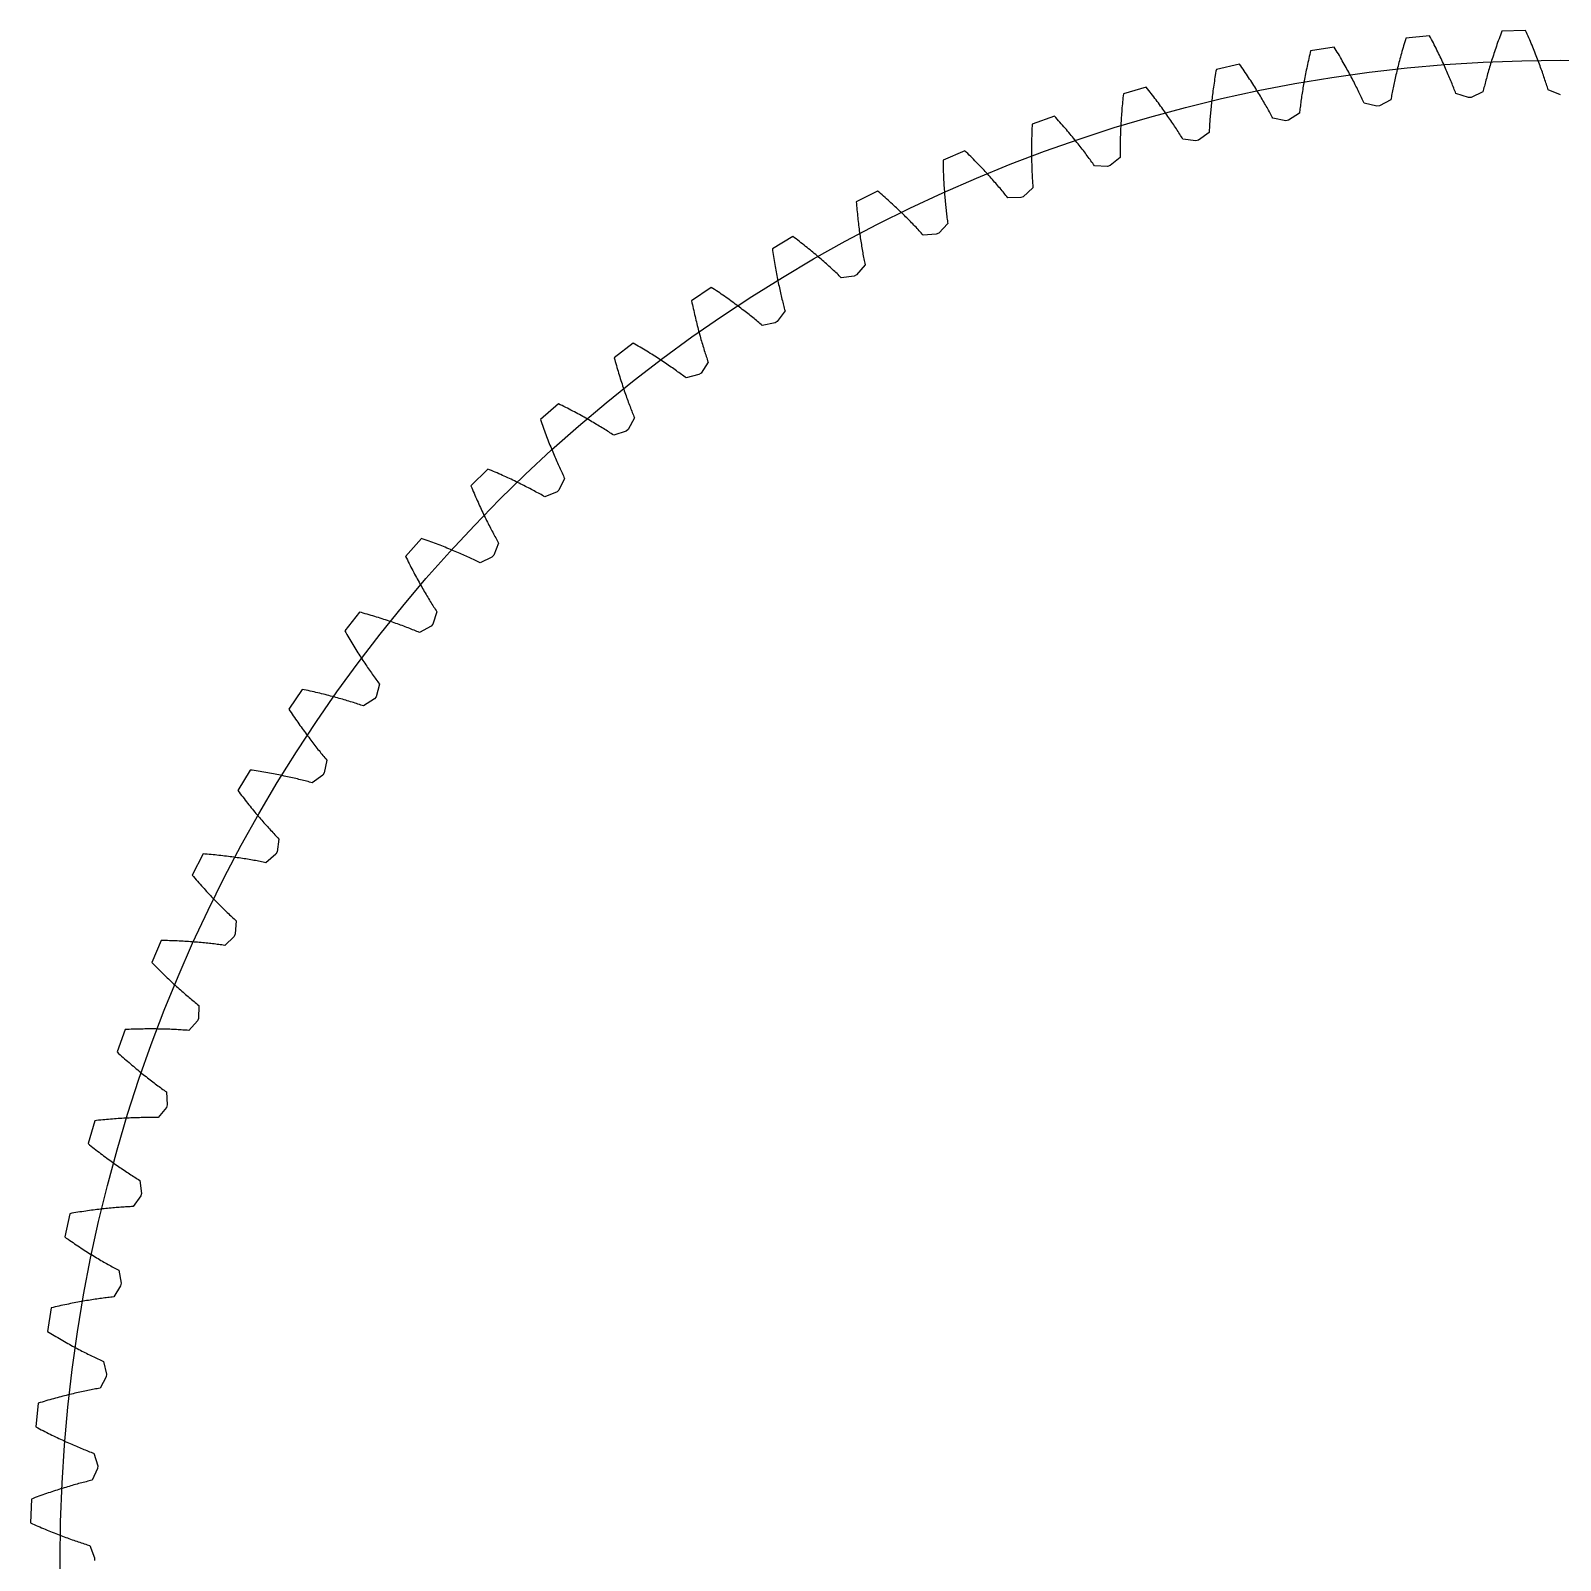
# Model space of a CAD drawing. Extents: x -60 to 60, y 180 to 300.
# Drawn here: x -60 to 0, y 239.9 to 299.8 of the extents above; entities that cross this region are included whole.
import ezdxf

# ---------------------------------------------------------------- set-up
doc = ezdxf.new("R2010")
doc.units = 0
doc.layers.get('0').update_dxf_attribs({"linetype": 'CONTINUOUS'})

msp = doc.modelspace()

# ---------------------------------------------------------------- linework, layer by layer
msp.add_lwpolyline([(0, 297.333), (-0.477, 297.518), (-0.494, 297.573), (-0.511, 297.629), (-0.529, 297.685), (-0.547, 297.742), (-0.565, 297.799), (-0.584, 297.857), (-0.604, 297.915), (-0.623, 297.974), (-0.644, 298.034), (-0.664, 298.094), (-0.685, 298.155), (-0.707, 298.216), (-0.729, 298.278), (-0.751, 298.34), (-0.774, 298.403), (-0.797, 298.467), (-0.821, 298.531), (-0.845, 298.596), (-0.869, 298.661), (-0.895, 298.727), (-0.92, 298.793), (-0.946, 298.86), (-0.973, 298.927), (-1, 298.995), (-1.027, 299.063), (-1.055, 299.132), (-1.084, 299.202), (-1.113, 299.272), (-1.142, 299.342), (-1.172, 299.413), (-1.203, 299.485), (-1.234, 299.557), (-1.265, 299.629), (-1.297, 299.702), (-1.33, 299.776), (-1.363, 299.846), (-2.295, 299.817), (-2.324, 299.746), (-2.352, 299.67), (-2.379, 299.595), (-2.406, 299.521), (-2.433, 299.447), (-2.459, 299.374), (-2.485, 299.301), (-2.51, 299.229), (-2.534, 299.157), (-2.558, 299.086), (-2.582, 299.016), (-2.606, 298.946), (-2.628, 298.877), (-2.651, 298.808), (-2.673, 298.739), (-2.694, 298.672), (-2.715, 298.605), (-2.736, 298.538), (-2.756, 298.472), (-2.776, 298.407), (-2.795, 298.342), (-2.814, 298.278), (-2.832, 298.214), (-2.851, 298.151), (-2.868, 298.088), (-2.886, 298.026), (-2.902, 297.965), (-2.919, 297.904), (-2.935, 297.844), (-2.951, 297.785), (-2.966, 297.726), (-2.981, 297.667), (-2.996, 297.61), (-3.01, 297.552), (-3.024, 297.496), (-3.037, 297.44), (-3.502, 297.226), (-3.607, 297.219), (-4.094, 297.374), (-4.115, 297.428), (-4.136, 297.483), (-4.157, 297.538), (-4.178, 297.593), (-4.2, 297.649), (-4.223, 297.706), (-4.246, 297.763), (-4.269, 297.821), (-4.293, 297.879), (-4.318, 297.938), (-4.342, 297.997), (-4.368, 298.057), (-4.393, 298.117), (-4.42, 298.178), (-4.446, 298.239), (-4.474, 298.301), (-4.501, 298.364), (-4.529, 298.427), (-4.558, 298.49), (-4.587, 298.554), (-4.617, 298.619), (-4.647, 298.684), (-4.678, 298.749), (-4.709, 298.815), (-4.741, 298.882), (-4.773, 298.949), (-4.806, 299.017), (-4.839, 299.085), (-4.873, 299.153), (-4.907, 299.222), (-4.942, 299.292), (-4.978, 299.361), (-5.014, 299.432), (-5.05, 299.503), (-5.088, 299.574), (-5.125, 299.642), (-6.053, 299.555), (-6.077, 299.481), (-6.101, 299.404), (-6.123, 299.328), (-6.146, 299.252), (-6.168, 299.177), (-6.189, 299.102), (-6.21, 299.028), (-6.231, 298.954), (-6.251, 298.881), (-6.27, 298.809), (-6.29, 298.737), (-6.309, 298.666), (-6.327, 298.595), (-6.345, 298.525), (-6.363, 298.455), (-6.38, 298.387), (-6.397, 298.318), (-6.413, 298.251), (-6.429, 298.183), (-6.445, 298.117), (-6.46, 298.051), (-6.475, 297.986), (-6.489, 297.921), (-6.503, 297.857), (-6.517, 297.793), (-6.53, 297.73), (-6.543, 297.668), (-6.556, 297.607), (-6.568, 297.545), (-6.58, 297.485), (-6.592, 297.425), (-6.603, 297.366), (-6.614, 297.307), (-6.625, 297.25), (-6.635, 297.192), (-6.645, 297.136), (-7.095, 296.893), (-7.2, 296.88), (-7.696, 297.004), (-7.72, 297.056), (-7.744, 297.109), (-7.768, 297.163), (-7.793, 297.217), (-7.819, 297.271), (-7.845, 297.326), (-7.872, 297.382), (-7.899, 297.438), (-7.926, 297.495), (-7.954, 297.552), (-7.982, 297.61), (-8.011, 297.668), (-8.041, 297.726), (-8.071, 297.785), (-8.101, 297.845), (-8.133, 297.905), (-8.164, 297.966), (-8.196, 298.027), (-8.229, 298.089), (-8.262, 298.151), (-8.296, 298.213), (-8.33, 298.276), (-8.365, 298.34), (-8.4, 298.404), (-8.436, 298.468), (-8.472, 298.533), (-8.509, 298.598), (-8.547, 298.664), (-8.585, 298.73), (-8.623, 298.797), (-8.663, 298.864), (-8.702, 298.932), (-8.743, 299), (-8.784, 299.068), (-8.825, 299.137), (-8.867, 299.202), (-9.788, 299.057), (-9.807, 298.982), (-9.826, 298.904), (-9.844, 298.826), (-9.861, 298.749), (-9.878, 298.673), (-9.895, 298.597), (-9.911, 298.521), (-9.927, 298.447), (-9.943, 298.372), (-9.958, 298.299), (-9.972, 298.226), (-9.987, 298.154), (-10.001, 298.082), (-10.014, 298.011), (-10.027, 297.94), (-10.04, 297.871), (-10.053, 297.801), (-10.065, 297.733), (-10.077, 297.665), (-10.088, 297.597), (-10.099, 297.531), (-10.11, 297.464), (-10.12, 297.399), (-10.13, 297.334), (-10.14, 297.27), (-10.149, 297.206), (-10.158, 297.143), (-10.167, 297.081), (-10.176, 297.019), (-10.184, 296.958), (-10.192, 296.898), (-10.199, 296.838), (-10.206, 296.779), (-10.213, 296.72), (-10.22, 296.663), (-10.227, 296.605), (-10.661, 296.335), (-10.764, 296.315), (-11.267, 296.408), (-11.294, 296.459), (-11.321, 296.51), (-11.349, 296.562), (-11.378, 296.614), (-11.407, 296.667), (-11.436, 296.721), (-11.466, 296.774), (-11.496, 296.829), (-11.527, 296.883), (-11.559, 296.939), (-11.591, 296.994), (-11.624, 297.051), (-11.657, 297.107), (-11.69, 297.164), (-11.725, 297.222), (-11.759, 297.28), (-11.795, 297.339), (-11.83, 297.398), (-11.867, 297.457), (-11.904, 297.517), (-11.941, 297.577), (-11.979, 297.638), (-12.018, 297.699), (-12.057, 297.761), (-12.097, 297.823), (-12.138, 297.885), (-12.179, 297.948), (-12.22, 298.011), (-12.262, 298.075), (-12.305, 298.139), (-12.349, 298.204), (-12.392, 298.269), (-12.437, 298.334), (-12.482, 298.4), (-12.528, 298.466), (-12.574, 298.528), (-13.484, 298.326), (-13.498, 298.25), (-13.512, 298.171), (-13.525, 298.092), (-13.538, 298.014), (-13.55, 297.936), (-13.562, 297.859), (-13.573, 297.783), (-13.584, 297.708), (-13.595, 297.633), (-13.606, 297.558), (-13.616, 297.485), (-13.626, 297.412), (-13.635, 297.339), (-13.644, 297.267), (-13.653, 297.196), (-13.661, 297.126), (-13.669, 297.056), (-13.677, 296.987), (-13.685, 296.918), (-13.692, 296.85), (-13.699, 296.783), (-13.705, 296.716), (-13.711, 296.65), (-13.717, 296.585), (-13.723, 296.52), (-13.728, 296.456), (-13.733, 296.392), (-13.738, 296.33), (-13.743, 296.268), (-13.747, 296.206), (-13.751, 296.145), (-13.755, 296.085), (-13.758, 296.026), (-13.762, 295.967), (-13.765, 295.909), (-13.768, 295.851), (-14.184, 295.554), (-14.286, 295.528), (-14.794, 295.589), (-14.824, 295.638), (-14.854, 295.687), (-14.885, 295.738), (-14.917, 295.788), (-14.949, 295.839), (-14.982, 295.89), (-15.015, 295.942), (-15.049, 295.994), (-15.083, 296.047), (-15.118, 296.1), (-15.154, 296.154), (-15.19, 296.208), (-15.227, 296.262), (-15.264, 296.317), (-15.301, 296.373), (-15.34, 296.428), (-15.379, 296.485), (-15.418, 296.541), (-15.458, 296.598), (-15.499, 296.656), (-15.54, 296.713), (-15.582, 296.772), (-15.624, 296.83), (-15.667, 296.889), (-15.711, 296.949), (-15.755, 297.009), (-15.8, 297.069), (-15.846, 297.129), (-15.892, 297.19), (-15.938, 297.252), (-15.986, 297.313), (-16.034, 297.375), (-16.082, 297.438), (-16.132, 297.5), (-16.181, 297.564), (-16.231, 297.623), (-17.126, 297.364), (-17.136, 297.287), (-17.145, 297.207), (-17.153, 297.128), (-17.161, 297.049), (-17.168, 296.971), (-17.175, 296.894), (-17.182, 296.817), (-17.188, 296.741), (-17.194, 296.665), (-17.2, 296.59), (-17.205, 296.516), (-17.211, 296.443), (-17.215, 296.37), (-17.22, 296.297), (-17.224, 296.226), (-17.228, 296.155), (-17.232, 296.085), (-17.235, 296.015), (-17.238, 295.946), (-17.241, 295.878), (-17.244, 295.81), (-17.246, 295.743), (-17.248, 295.677), (-17.25, 295.611), (-17.252, 295.547), (-17.253, 295.482), (-17.254, 295.419), (-17.255, 295.356), (-17.256, 295.293), (-17.256, 295.232), (-17.257, 295.171), (-17.257, 295.111), (-17.256, 295.051), (-17.256, 294.992), (-17.255, 294.934), (-17.254, 294.876), (-17.651, 294.554), (-17.751, 294.521), (-18.262, 294.55), (-18.295, 294.597), (-18.329, 294.645), (-18.363, 294.693), (-18.398, 294.741), (-18.433, 294.79), (-18.469, 294.839), (-18.505, 294.889), (-18.542, 294.939), (-18.58, 294.989), (-18.618, 295.04), (-18.657, 295.091), (-18.696, 295.143), (-18.736, 295.195), (-18.777, 295.248), (-18.818, 295.3), (-18.86, 295.354), (-18.902, 295.407), (-18.945, 295.461), (-18.989, 295.516), (-19.033, 295.57), (-19.078, 295.626), (-19.123, 295.681), (-19.169, 295.737), (-19.216, 295.793), (-19.263, 295.85), (-19.311, 295.907), (-19.359, 295.964), (-19.409, 296.021), (-19.458, 296.079), (-19.509, 296.138), (-19.56, 296.196), (-19.612, 296.255), (-19.664, 296.314), (-19.717, 296.374), (-19.771, 296.434), (-19.824, 296.49), (-20.701, 296.175), (-20.707, 296.098), (-20.71, 296.017), (-20.713, 295.938), (-20.716, 295.859), (-20.718, 295.78), (-20.72, 295.703), (-20.722, 295.626), (-20.724, 295.549), (-20.725, 295.473), (-20.726, 295.398), (-20.727, 295.324), (-20.728, 295.25), (-20.728, 295.177), (-20.728, 295.105), (-20.728, 295.033), (-20.727, 294.962), (-20.726, 294.892), (-20.725, 294.822), (-20.724, 294.753), (-20.723, 294.685), (-20.721, 294.617), (-20.719, 294.55), (-20.717, 294.484), (-20.715, 294.418), (-20.712, 294.353), (-20.71, 294.289), (-20.707, 294.226), (-20.704, 294.163), (-20.701, 294.101), (-20.697, 294.039), (-20.694, 293.978), (-20.69, 293.918), (-20.686, 293.859), (-20.682, 293.8), (-20.677, 293.742), (-20.673, 293.684), (-21.049, 293.337), (-21.146, 293.299), (-21.658, 293.296), (-21.694, 293.34), (-21.731, 293.386), (-21.768, 293.431), (-21.805, 293.478), (-21.844, 293.524), (-21.883, 293.571), (-21.922, 293.618), (-21.962, 293.666), (-22.003, 293.714), (-22.044, 293.762), (-22.086, 293.811), (-22.129, 293.86), (-22.172, 293.91), (-22.216, 293.959), (-22.26, 294.01), (-22.305, 294.06), (-22.351, 294.111), (-22.397, 294.162), (-22.444, 294.214), (-22.491, 294.265), (-22.54, 294.318), (-22.588, 294.37), (-22.638, 294.423), (-22.688, 294.476), (-22.739, 294.53), (-22.79, 294.583), (-22.842, 294.638), (-22.895, 294.692), (-22.948, 294.747), (-23.002, 294.802), (-23.057, 294.857), (-23.112, 294.912), (-23.168, 294.968), (-23.225, 295.024), (-23.282, 295.081), (-23.339, 295.133), (-24.195, 294.764), (-24.195, 294.687), (-24.193, 294.606), (-24.191, 294.527), (-24.189, 294.448), (-24.187, 294.369), (-24.184, 294.291), (-24.181, 294.214), (-24.178, 294.138), (-24.174, 294.062), (-24.171, 293.987), (-24.167, 293.913), (-24.163, 293.84), (-24.159, 293.767), (-24.154, 293.694), (-24.149, 293.623), (-24.144, 293.552), (-24.139, 293.482), (-24.134, 293.412), (-24.128, 293.344), (-24.123, 293.275), (-24.117, 293.208), (-24.111, 293.141), (-24.104, 293.075), (-24.098, 293.01), (-24.091, 292.945), (-24.085, 292.881), (-24.078, 292.818), (-24.071, 292.756), (-24.064, 292.694), (-24.056, 292.633), (-24.049, 292.572), (-24.041, 292.512), (-24.034, 292.453), (-24.026, 292.395), (-24.018, 292.337), (-24.01, 292.28), (-24.363, 291.91), (-24.458, 291.866), (-24.969, 291.83), (-25.007, 291.873), (-25.047, 291.916), (-25.087, 291.959), (-25.127, 292.003), (-25.168, 292.047), (-25.21, 292.091), (-25.253, 292.136), (-25.296, 292.181), (-25.339, 292.226), (-25.384, 292.272), (-25.428, 292.318), (-25.474, 292.364), (-25.52, 292.411), (-25.567, 292.458), (-25.614, 292.505), (-25.662, 292.553), (-25.711, 292.6), (-25.761, 292.649), (-25.811, 292.697), (-25.861, 292.746), (-25.913, 292.795), (-25.965, 292.844), (-26.017, 292.894), (-26.071, 292.944), (-26.125, 292.994), (-26.179, 293.045), (-26.235, 293.095), (-26.291, 293.146), (-26.347, 293.197), (-26.405, 293.249), (-26.463, 293.301), (-26.522, 293.353), (-26.581, 293.405), (-26.641, 293.457), (-26.702, 293.51), (-26.761, 293.559), (-27.593, 293.136), (-27.588, 293.059), (-27.581, 292.979), (-27.574, 292.9), (-27.567, 292.821), (-27.56, 292.743), (-27.552, 292.666), (-27.545, 292.589), (-27.537, 292.513), (-27.528, 292.438), (-27.52, 292.363), (-27.511, 292.289), (-27.503, 292.216), (-27.494, 292.143), (-27.485, 292.072), (-27.476, 292), (-27.466, 291.93), (-27.457, 291.86), (-27.447, 291.791), (-27.437, 291.723), (-27.427, 291.655), (-27.417, 291.589), (-27.407, 291.522), (-27.396, 291.457), (-27.386, 291.392), (-27.375, 291.328), (-27.365, 291.265), (-27.354, 291.202), (-27.343, 291.14), (-27.332, 291.079), (-27.321, 291.018), (-27.31, 290.958), (-27.298, 290.899), (-27.287, 290.84), (-27.275, 290.783), (-27.264, 290.726), (-27.252, 290.669), (-27.582, 290.278), (-27.674, 290.227), (-28.181, 290.16), (-28.222, 290.2), (-28.264, 290.24), (-28.307, 290.281), (-28.35, 290.322), (-28.394, 290.363), (-28.438, 290.405), (-28.483, 290.447), (-28.529, 290.489), (-28.576, 290.532), (-28.623, 290.575), (-28.67, 290.618), (-28.719, 290.661), (-28.768, 290.705), (-28.817, 290.749), (-28.868, 290.793), (-28.919, 290.837), (-28.97, 290.882), (-29.023, 290.927), (-29.076, 290.972), (-29.129, 291.018), (-29.184, 291.064), (-29.239, 291.11), (-29.294, 291.156), (-29.351, 291.202), (-29.408, 291.249), (-29.465, 291.296), (-29.524, 291.343), (-29.583, 291.39), (-29.643, 291.438), (-29.703, 291.486), (-29.764, 291.534), (-29.826, 291.582), (-29.889, 291.63), (-29.952, 291.679), (-30.016, 291.727), (-30.079, 291.773), (-30.882, 291.299), (-30.872, 291.222), (-30.861, 291.143), (-30.849, 291.064), (-30.837, 290.986), (-30.824, 290.908), (-30.812, 290.831), (-30.799, 290.755), (-30.787, 290.68), (-30.774, 290.605), (-30.761, 290.531), (-30.747, 290.458), (-30.734, 290.386), (-30.721, 290.314), (-30.707, 290.243), (-30.693, 290.172), (-30.68, 290.103), (-30.666, 290.034), (-30.652, 289.966), (-30.638, 289.898), (-30.623, 289.831), (-30.609, 289.765), (-30.595, 289.7), (-30.58, 289.635), (-30.566, 289.571), (-30.551, 289.508), (-30.537, 289.445), (-30.522, 289.383), (-30.507, 289.322), (-30.492, 289.261), (-30.477, 289.202), (-30.462, 289.143), (-30.447, 289.084), (-30.432, 289.027), (-30.417, 288.97), (-30.402, 288.913), (-30.387, 288.858), (-30.691, 288.447), (-30.78, 288.39), (-31.282, 288.291), (-31.325, 288.329), (-31.37, 288.366), (-31.415, 288.404), (-31.461, 288.442), (-31.507, 288.481), (-31.554, 288.52), (-31.602, 288.559), (-31.65, 288.598), (-31.699, 288.638), (-31.749, 288.677), (-31.799, 288.717), (-31.85, 288.758), (-31.902, 288.798), (-31.954, 288.839), (-32.007, 288.88), (-32.061, 288.921), (-32.115, 288.962), (-32.17, 289.004), (-32.226, 289.046), (-32.282, 289.088), (-32.339, 289.13), (-32.397, 289.173), (-32.455, 289.215), (-32.515, 289.258), (-32.575, 289.301), (-32.635, 289.344), (-32.696, 289.388), (-32.758, 289.431), (-32.821, 289.475), (-32.884, 289.519), (-32.948, 289.563), (-33.013, 289.607), (-33.079, 289.651), (-33.145, 289.696), (-33.212, 289.74), (-33.277, 289.782), (-34.049, 289.258), (-34.035, 289.182), (-34.018, 289.104), (-34.001, 289.026), (-33.984, 288.949), (-33.967, 288.872), (-33.95, 288.796), (-33.932, 288.721), (-33.915, 288.647), (-33.897, 288.573), (-33.88, 288.5), (-33.862, 288.428), (-33.844, 288.356), (-33.826, 288.285), (-33.808, 288.215), (-33.79, 288.146), (-33.772, 288.077), (-33.754, 288.009), (-33.736, 287.942), (-33.717, 287.876), (-33.699, 287.81), (-33.681, 287.745), (-33.662, 287.68), (-33.644, 287.617), (-33.625, 287.554), (-33.606, 287.491), (-33.588, 287.43), (-33.569, 287.369), (-33.551, 287.309), (-33.532, 287.249), (-33.513, 287.191), (-33.495, 287.133), (-33.476, 287.075), (-33.458, 287.019), (-33.439, 286.963), (-33.42, 286.908), (-33.402, 286.853), (-33.68, 286.424), (-33.765, 286.362), (-34.259, 286.232), (-34.305, 286.266), (-34.352, 286.301), (-34.399, 286.336), (-34.447, 286.371), (-34.496, 286.407), (-34.545, 286.442), (-34.595, 286.478), (-34.646, 286.515), (-34.697, 286.551), (-34.749, 286.587), (-34.802, 286.624), (-34.856, 286.661), (-34.91, 286.698), (-34.964, 286.736), (-35.02, 286.773), (-35.076, 286.811), (-35.133, 286.849), (-35.191, 286.887), (-35.249, 286.925), (-35.308, 286.964), (-35.367, 287.002), (-35.428, 287.041), (-35.489, 287.08), (-35.55, 287.119), (-35.613, 287.158), (-35.676, 287.197), (-35.74, 287.237), (-35.804, 287.276), (-35.87, 287.316), (-35.936, 287.356), (-36.002, 287.396), (-36.07, 287.436), (-36.138, 287.476), (-36.207, 287.516), (-36.277, 287.557), (-36.344, 287.594), (-37.081, 287.023), (-37.063, 286.948), (-37.041, 286.871), (-37.019, 286.794), (-36.997, 286.718), (-36.976, 286.642), (-36.954, 286.568), (-36.932, 286.494), (-36.91, 286.421), (-36.887, 286.348), (-36.865, 286.277), (-36.843, 286.206), (-36.821, 286.135), (-36.798, 286.066), (-36.776, 285.997), (-36.754, 285.929), (-36.731, 285.862), (-36.709, 285.795), (-36.686, 285.729), (-36.664, 285.664), (-36.641, 285.599), (-36.619, 285.535), (-36.596, 285.472), (-36.574, 285.41), (-36.552, 285.348), (-36.529, 285.287), (-36.507, 285.227), (-36.484, 285.167), (-36.462, 285.109), (-36.44, 285.05), (-36.417, 284.993), (-36.395, 284.936), (-36.373, 284.88), (-36.351, 284.825), (-36.329, 284.77), (-36.307, 284.716), (-36.285, 284.663), (-36.535, 284.217), (-36.616, 284.15), (-37.101, 283.989), (-37.15, 284.021), (-37.198, 284.052), (-37.248, 284.084), (-37.298, 284.116), (-37.349, 284.149), (-37.4, 284.181), (-37.452, 284.214), (-37.505, 284.247), (-37.559, 284.28), (-37.613, 284.313), (-37.668, 284.347), (-37.724, 284.38), (-37.78, 284.414), (-37.837, 284.448), (-37.895, 284.482), (-37.953, 284.516), (-38.012, 284.55), (-38.072, 284.585), (-38.133, 284.619), (-38.194, 284.654), (-38.256, 284.689), (-38.318, 284.723), (-38.382, 284.758), (-38.446, 284.794), (-38.511, 284.829), (-38.576, 284.864), (-38.642, 284.899), (-38.709, 284.935), (-38.777, 284.97), (-38.845, 285.006), (-38.914, 285.042), (-38.984, 285.077), (-39.055, 285.113), (-39.126, 285.149), (-39.198, 285.185), (-39.268, 285.217), (-39.968, 284.602), (-39.944, 284.528), (-39.918, 284.452), (-39.891, 284.377), (-39.865, 284.302), (-39.838, 284.229), (-39.812, 284.155), (-39.785, 284.083), (-39.758, 284.011), (-39.732, 283.941), (-39.705, 283.87), (-39.679, 283.801), (-39.652, 283.732), (-39.625, 283.664), (-39.599, 283.597), (-39.572, 283.53), (-39.545, 283.465), (-39.519, 283.399), (-39.492, 283.335), (-39.466, 283.271), (-39.439, 283.208), (-39.413, 283.146), (-39.386, 283.084), (-39.36, 283.024), (-39.334, 282.963), (-39.308, 282.904), (-39.282, 282.845), (-39.255, 282.787), (-39.229, 282.73), (-39.204, 282.673), (-39.178, 282.617), (-39.152, 282.562), (-39.126, 282.508), (-39.101, 282.454), (-39.075, 282.401), (-39.05, 282.348), (-39.025, 282.296), (-39.246, 281.835), (-39.323, 281.764), (-39.797, 281.572), (-39.847, 281.601), (-39.898, 281.629), (-39.949, 281.658), (-40.001, 281.687), (-40.054, 281.716), (-40.108, 281.746), (-40.162, 281.775), (-40.217, 281.805), (-40.272, 281.834), (-40.328, 281.864), (-40.385, 281.894), (-40.443, 281.924), (-40.501, 281.954), (-40.56, 281.984), (-40.62, 282.014), (-40.68, 282.045), (-40.742, 282.075), (-40.803, 282.106), (-40.866, 282.137), (-40.929, 282.167), (-40.993, 282.198), (-41.058, 282.229), (-41.123, 282.26), (-41.19, 282.291), (-41.256, 282.322), (-41.324, 282.353), (-41.392, 282.384), (-41.461, 282.415), (-41.531, 282.447), (-41.602, 282.478), (-41.673, 282.509), (-41.745, 282.54), (-41.817, 282.572), (-41.891, 282.603), (-41.965, 282.634), (-42.037, 282.662), (-42.697, 282.004), (-42.668, 281.932), (-42.637, 281.858), (-42.606, 281.784), (-42.575, 281.712), (-42.544, 281.64), (-42.513, 281.568), (-42.482, 281.498), (-42.451, 281.428), (-42.419, 281.359), (-42.388, 281.291), (-42.358, 281.223), (-42.327, 281.156), (-42.296, 281.09), (-42.265, 281.024), (-42.234, 280.959), (-42.203, 280.895), (-42.173, 280.832), (-42.142, 280.769), (-42.112, 280.708), (-42.082, 280.646), (-42.051, 280.586), (-42.021, 280.526), (-41.991, 280.467), (-41.961, 280.409), (-41.931, 280.351), (-41.901, 280.294), (-41.872, 280.238), (-41.842, 280.182), (-41.813, 280.127), (-41.783, 280.073), (-41.754, 280.02), (-41.725, 279.967), (-41.696, 279.915), (-41.668, 279.863), (-41.639, 279.812), (-41.611, 279.762), (-41.803, 279.288), (-41.875, 279.212), (-42.336, 278.991), (-42.388, 279.016), (-42.44, 279.042), (-42.493, 279.067), (-42.547, 279.093), (-42.602, 279.119), (-42.657, 279.145), (-42.713, 279.171), (-42.769, 279.197), (-42.826, 279.223), (-42.884, 279.249), (-42.943, 279.275), (-43.002, 279.301), (-43.063, 279.328), (-43.123, 279.354), (-43.185, 279.381), (-43.247, 279.407), (-43.31, 279.434), (-43.374, 279.461), (-43.438, 279.487), (-43.503, 279.514), (-43.569, 279.541), (-43.636, 279.567), (-43.703, 279.594), (-43.771, 279.621), (-43.839, 279.648), (-43.909, 279.674), (-43.979, 279.701), (-44.05, 279.728), (-44.121, 279.755), (-44.194, 279.782), (-44.267, 279.808), (-44.34, 279.835), (-44.415, 279.862), (-44.49, 279.888), (-44.566, 279.915), (-44.639, 279.938), (-45.257, 279.24), (-45.224, 279.17), (-45.188, 279.098), (-45.153, 279.026), (-45.117, 278.956), (-45.081, 278.886), (-45.046, 278.817), (-45.01, 278.748), (-44.975, 278.68), (-44.94, 278.613), (-44.904, 278.547), (-44.869, 278.482), (-44.834, 278.417), (-44.799, 278.353), (-44.764, 278.289), (-44.73, 278.227), (-44.695, 278.165), (-44.661, 278.103), (-44.626, 278.043), (-44.592, 277.983), (-44.558, 277.924), (-44.524, 277.865), (-44.49, 277.807), (-44.456, 277.75), (-44.422, 277.694), (-44.389, 277.638), (-44.356, 277.583), (-44.322, 277.529), (-44.29, 277.475), (-44.257, 277.422), (-44.224, 277.37), (-44.192, 277.319), (-44.159, 277.268), (-44.127, 277.217), (-44.095, 277.168), (-44.064, 277.119), (-44.032, 277.071), (-44.194, 276.586), (-44.261, 276.505), (-44.708, 276.256), (-44.761, 276.278), (-44.815, 276.3), (-44.869, 276.322), (-44.925, 276.344), (-44.981, 276.366), (-45.037, 276.389), (-45.095, 276.411), (-45.153, 276.434), (-45.212, 276.456), (-45.271, 276.478), (-45.331, 276.501), (-45.392, 276.524), (-45.454, 276.546), (-45.516, 276.569), (-45.579, 276.591), (-45.643, 276.614), (-45.708, 276.636), (-45.773, 276.659), (-45.839, 276.682), (-45.905, 276.704), (-45.973, 276.727), (-46.041, 276.749), (-46.11, 276.772), (-46.179, 276.794), (-46.249, 276.817), (-46.32, 276.839), (-46.392, 276.861), (-46.464, 276.883), (-46.538, 276.906), (-46.611, 276.928), (-46.686, 276.95), (-46.761, 276.972), (-46.837, 276.994), (-46.914, 277.016), (-46.991, 277.037), (-47.066, 277.056), (-47.638, 276.32), (-47.601, 276.253), (-47.561, 276.183), (-47.521, 276.114), (-47.481, 276.046), (-47.441, 275.978), (-47.401, 275.911), (-47.362, 275.845), (-47.322, 275.78), (-47.283, 275.715), (-47.243, 275.651), (-47.204, 275.588), (-47.165, 275.526), (-47.126, 275.464), (-47.087, 275.403), (-47.049, 275.342), (-47.01, 275.283), (-46.972, 275.224), (-46.934, 275.165), (-46.896, 275.108), (-46.858, 275.051), (-46.82, 274.995), (-46.783, 274.939), (-46.746, 274.884), (-46.709, 274.83), (-46.672, 274.776), (-46.635, 274.724), (-46.598, 274.672), (-46.562, 274.62), (-46.526, 274.569), (-46.49, 274.519), (-46.455, 274.47), (-46.419, 274.421), (-46.384, 274.373), (-46.349, 274.326), (-46.314, 274.279), (-46.28, 274.233), (-46.411, 273.738), (-46.473, 273.654), (-46.903, 273.377), (-46.958, 273.395), (-47.013, 273.414), (-47.069, 273.433), (-47.125, 273.451), (-47.182, 273.47), (-47.24, 273.489), (-47.299, 273.508), (-47.358, 273.526), (-47.419, 273.545), (-47.479, 273.564), (-47.541, 273.582), (-47.603, 273.601), (-47.666, 273.62), (-47.73, 273.638), (-47.794, 273.657), (-47.859, 273.675), (-47.925, 273.694), (-47.991, 273.712), (-48.059, 273.731), (-48.127, 273.749), (-48.195, 273.767), (-48.265, 273.785), (-48.335, 273.804), (-48.405, 273.822), (-48.477, 273.84), (-48.549, 273.857), (-48.622, 273.875), (-48.696, 273.893), (-48.77, 273.911), (-48.845, 273.928), (-48.921, 273.945), (-48.997, 273.963), (-49.075, 273.98), (-49.153, 273.997), (-49.231, 274.014), (-49.307, 274.028), (-49.832, 273.257), (-49.791, 273.192), (-49.746, 273.125), (-49.702, 273.059), (-49.658, 272.993), (-49.614, 272.928), (-49.57, 272.864), (-49.526, 272.8), (-49.482, 272.738), (-49.439, 272.676), (-49.396, 272.614), (-49.352, 272.554), (-49.31, 272.494), (-49.267, 272.435), (-49.224, 272.376), (-49.182, 272.318), (-49.14, 272.261), (-49.098, 272.204), (-49.056, 272.149), (-49.015, 272.094), (-48.973, 272.039), (-48.932, 271.985), (-48.891, 271.932), (-48.851, 271.88), (-48.81, 271.828), (-48.77, 271.777), (-48.73, 271.727), (-48.691, 271.677), (-48.651, 271.628), (-48.612, 271.58), (-48.573, 271.532), (-48.534, 271.485), (-48.496, 271.438), (-48.458, 271.393), (-48.42, 271.347), (-48.382, 271.303), (-48.345, 271.259), (-48.445, 270.757), (-48.501, 270.669), (-48.913, 270.365), (-48.969, 270.381), (-49.025, 270.396), (-49.082, 270.411), (-49.14, 270.426), (-49.198, 270.441), (-49.257, 270.456), (-49.317, 270.471), (-49.377, 270.486), (-49.438, 270.501), (-49.5, 270.516), (-49.563, 270.531), (-49.626, 270.545), (-49.69, 270.56), (-49.755, 270.575), (-49.82, 270.589), (-49.886, 270.604), (-49.953, 270.618), (-50.02, 270.632), (-50.089, 270.646), (-50.158, 270.66), (-50.227, 270.674), (-50.298, 270.688), (-50.369, 270.702), (-50.441, 270.715), (-50.513, 270.729), (-50.586, 270.742), (-50.66, 270.755), (-50.735, 270.768), (-50.81, 270.781), (-50.886, 270.794), (-50.963, 270.806), (-51.04, 270.819), (-51.118, 270.831), (-51.197, 270.843), (-51.277, 270.855), (-51.353, 270.864), (-51.829, 270.062), (-51.784, 270), (-51.735, 269.936), (-51.687, 269.872), (-51.638, 269.81), (-51.59, 269.748), (-51.542, 269.686), (-51.495, 269.626), (-51.447, 269.566), (-51.4, 269.507), (-51.353, 269.448), (-51.306, 269.39), (-51.26, 269.333), (-51.213, 269.277), (-51.167, 269.221), (-51.121, 269.166), (-51.076, 269.112), (-51.03, 269.058), (-50.985, 269.005), (-50.94, 268.952), (-50.895, 268.901), (-50.851, 268.85), (-50.807, 268.799), (-50.763, 268.749), (-50.719, 268.7), (-50.676, 268.652), (-50.633, 268.604), (-50.59, 268.557), (-50.548, 268.51), (-50.506, 268.465), (-50.464, 268.419), (-50.422, 268.375), (-50.381, 268.331), (-50.34, 268.288), (-50.3, 268.245), (-50.259, 268.203), (-50.219, 268.162), (-50.288, 267.655), (-50.338, 267.563), (-50.73, 267.234), (-50.787, 267.246), (-50.844, 267.257), (-50.902, 267.269), (-50.96, 267.28), (-51.019, 267.292), (-51.079, 267.303), (-51.14, 267.314), (-51.201, 267.325), (-51.263, 267.336), (-51.326, 267.347), (-51.389, 267.358), (-51.453, 267.369), (-51.518, 267.38), (-51.583, 267.39), (-51.649, 267.4), (-51.716, 267.411), (-51.784, 267.421), (-51.852, 267.431), (-51.921, 267.44), (-51.991, 267.45), (-52.061, 267.46), (-52.132, 267.469), (-52.204, 267.478), (-52.277, 267.487), (-52.35, 267.496), (-52.424, 267.505), (-52.498, 267.513), (-52.573, 267.522), (-52.649, 267.53), (-52.726, 267.538), (-52.804, 267.545), (-52.882, 267.553), (-52.96, 267.56), (-53.04, 267.567), (-53.12, 267.574), (-53.197, 267.579), (-53.621, 266.748), (-53.572, 266.689), (-53.52, 266.628), (-53.467, 266.568), (-53.415, 266.508), (-53.363, 266.449), (-53.312, 266.391), (-53.26, 266.334), (-53.209, 266.277), (-53.158, 266.221), (-53.108, 266.165), (-53.057, 266.111), (-53.007, 266.057), (-52.957, 266.003), (-52.908, 265.95), (-52.859, 265.898), (-52.81, 265.847), (-52.761, 265.796), (-52.713, 265.746), (-52.664, 265.696), (-52.617, 265.648), (-52.569, 265.599), (-52.522, 265.552), (-52.475, 265.505), (-52.429, 265.459), (-52.382, 265.413), (-52.336, 265.368), (-52.291, 265.324), (-52.245, 265.28), (-52.2, 265.237), (-52.156, 265.194), (-52.112, 265.153), (-52.068, 265.111), (-52.024, 265.071), (-51.981, 265.031), (-51.938, 264.991), (-51.896, 264.952), (-51.932, 264.442), (-51.977, 264.347), (-52.347, 263.995), (-52.404, 264.003), (-52.462, 264.011), (-52.52, 264.019), (-52.579, 264.026), (-52.639, 264.034), (-52.7, 264.042), (-52.761, 264.049), (-52.823, 264.056), (-52.885, 264.063), (-52.948, 264.07), (-53.012, 264.077), (-53.077, 264.084), (-53.142, 264.09), (-53.208, 264.097), (-53.275, 264.103), (-53.342, 264.109), (-53.41, 264.115), (-53.479, 264.121), (-53.549, 264.126), (-53.619, 264.131), (-53.69, 264.136), (-53.761, 264.141), (-53.833, 264.146), (-53.906, 264.15), (-53.98, 264.155), (-54.054, 264.159), (-54.129, 264.162), (-54.205, 264.166), (-54.281, 264.169), (-54.358, 264.172), (-54.436, 264.175), (-54.514, 264.178), (-54.593, 264.18), (-54.673, 264.182), (-54.754, 264.184), (-54.831, 264.184), (-55.202, 263.329), (-55.149, 263.272), (-55.093, 263.215), (-55.037, 263.158), (-54.981, 263.102), (-54.926, 263.046), (-54.871, 262.991), (-54.816, 262.937), (-54.761, 262.884), (-54.707, 262.831), (-54.653, 262.779), (-54.599, 262.727), (-54.546, 262.677), (-54.493, 262.626), (-54.44, 262.577), (-54.387, 262.528), (-54.335, 262.48), (-54.284, 262.432), (-54.232, 262.385), (-54.181, 262.339), (-54.13, 262.293), (-54.08, 262.248), (-54.03, 262.203), (-53.98, 262.16), (-53.931, 262.116), (-53.882, 262.074), (-53.833, 262.032), (-53.785, 261.99), (-53.737, 261.949), (-53.689, 261.909), (-53.642, 261.87), (-53.595, 261.831), (-53.549, 261.792), (-53.503, 261.754), (-53.457, 261.717), (-53.412, 261.681), (-53.367, 261.644), (-53.371, 261.133), (-53.41, 261.035), (-53.758, 260.66), (-53.815, 260.665), (-53.873, 260.669), (-53.932, 260.673), (-53.991, 260.677), (-54.051, 260.681), (-54.112, 260.685), (-54.174, 260.689), (-54.236, 260.692), (-54.299, 260.695), (-54.362, 260.698), (-54.427, 260.701), (-54.491, 260.704), (-54.557, 260.706), (-54.623, 260.708), (-54.69, 260.71), (-54.758, 260.712), (-54.826, 260.713), (-54.895, 260.715), (-54.965, 260.716), (-55.035, 260.717), (-55.106, 260.717), (-55.178, 260.718), (-55.25, 260.718), (-55.323, 260.718), (-55.397, 260.717), (-55.471, 260.717), (-55.547, 260.716), (-55.622, 260.715), (-55.699, 260.713), (-55.776, 260.711), (-55.853, 260.709), (-55.932, 260.707), (-56.011, 260.704), (-56.091, 260.701), (-56.171, 260.698), (-56.248, 260.693), (-56.565, 259.816), (-56.509, 259.763), (-56.449, 259.709), (-56.389, 259.656), (-56.33, 259.604), (-56.271, 259.552), (-56.213, 259.501), (-56.155, 259.45), (-56.097, 259.4), (-56.039, 259.351), (-55.982, 259.302), (-55.925, 259.254), (-55.869, 259.207), (-55.813, 259.16), (-55.757, 259.114), (-55.702, 259.068), (-55.647, 259.023), (-55.592, 258.979), (-55.538, 258.935), (-55.484, 258.892), (-55.43, 258.85), (-55.377, 258.808), (-55.324, 258.767), (-55.272, 258.726), (-55.22, 258.686), (-55.168, 258.647), (-55.117, 258.608), (-55.066, 258.569), (-55.016, 258.532), (-54.966, 258.495), (-54.916, 258.458), (-54.867, 258.422), (-54.818, 258.387), (-54.77, 258.352), (-54.722, 258.318), (-54.675, 258.284), (-54.628, 258.251), (-54.6, 257.74), (-54.632, 257.64), (-54.956, 257.244), (-55.013, 257.245), (-55.072, 257.245), (-55.13, 257.246), (-55.19, 257.246), (-55.25, 257.246), (-55.311, 257.246), (-55.373, 257.246), (-55.435, 257.245), (-55.498, 257.245), (-55.562, 257.244), (-55.626, 257.242), (-55.691, 257.241), (-55.756, 257.239), (-55.823, 257.237), (-55.89, 257.235), (-55.957, 257.233), (-56.026, 257.23), (-56.095, 257.227), (-56.164, 257.223), (-56.234, 257.22), (-56.305, 257.216), (-56.377, 257.212), (-56.449, 257.208), (-56.522, 257.203), (-56.596, 257.198), (-56.67, 257.192), (-56.745, 257.187), (-56.82, 257.181), (-56.896, 257.175), (-56.973, 257.168), (-57.051, 257.161), (-57.129, 257.154), (-57.207, 257.146), (-57.287, 257.138), (-57.367, 257.13), (-57.443, 257.12), (-57.704, 256.225), (-57.645, 256.176), (-57.582, 256.126), (-57.519, 256.076), (-57.457, 256.028), (-57.395, 255.98), (-57.333, 255.932), (-57.272, 255.885), (-57.211, 255.839), (-57.151, 255.794), (-57.091, 255.749), (-57.031, 255.704), (-56.972, 255.66), (-56.913, 255.617), (-56.854, 255.575), (-56.796, 255.533), (-56.738, 255.492), (-56.681, 255.451), (-56.624, 255.411), (-56.567, 255.371), (-56.511, 255.332), (-56.456, 255.294), (-56.4, 255.256), (-56.346, 255.218), (-56.291, 255.182), (-56.237, 255.146), (-56.184, 255.11), (-56.131, 255.075), (-56.078, 255.041), (-56.026, 255.007), (-55.974, 254.973), (-55.923, 254.94), (-55.872, 254.908), (-55.821, 254.876), (-55.771, 254.845), (-55.722, 254.814), (-55.673, 254.784), (-55.613, 254.276), (-55.639, 254.175), (-55.937, 253.759), (-55.995, 253.756), (-56.053, 253.753), (-56.112, 253.75), (-56.171, 253.747), (-56.231, 253.743), (-56.292, 253.739), (-56.353, 253.735), (-56.416, 253.73), (-56.478, 253.726), (-56.542, 253.721), (-56.606, 253.715), (-56.671, 253.71), (-56.736, 253.704), (-56.802, 253.698), (-56.869, 253.691), (-56.936, 253.685), (-57.004, 253.678), (-57.073, 253.67), (-57.142, 253.663), (-57.212, 253.655), (-57.282, 253.646), (-57.353, 253.638), (-57.425, 253.629), (-57.498, 253.62), (-57.571, 253.61), (-57.644, 253.6), (-57.719, 253.59), (-57.794, 253.579), (-57.869, 253.568), (-57.946, 253.557), (-58.023, 253.545), (-58.1, 253.533), (-58.178, 253.52), (-58.257, 253.507), (-58.336, 253.494), (-58.412, 253.479), (-58.616, 252.57), (-58.554, 252.524), (-58.488, 252.478), (-58.422, 252.433), (-58.357, 252.388), (-58.292, 252.344), (-58.228, 252.301), (-58.164, 252.258), (-58.1, 252.215), (-58.037, 252.174), (-57.974, 252.133), (-57.912, 252.092), (-57.85, 252.052), (-57.788, 252.013), (-57.727, 251.974), (-57.666, 251.936), (-57.606, 251.898), (-57.546, 251.861), (-57.487, 251.825), (-57.428, 251.789), (-57.37, 251.753), (-57.312, 251.718), (-57.254, 251.684), (-57.197, 251.65), (-57.14, 251.617), (-57.084, 251.584), (-57.029, 251.552), (-56.973, 251.521), (-56.919, 251.489), (-56.864, 251.459), (-56.811, 251.429), (-56.757, 251.399), (-56.704, 251.37), (-56.652, 251.342), (-56.6, 251.314), (-56.549, 251.286), (-56.498, 251.259), (-56.407, 250.756), (-56.426, 250.653), (-56.698, 250.219), (-56.755, 250.213), (-56.813, 250.206), (-56.871, 250.199), (-56.93, 250.192), (-56.99, 250.185), (-57.051, 250.177), (-57.112, 250.169), (-57.173, 250.161), (-57.236, 250.152), (-57.299, 250.143), (-57.362, 250.134), (-57.427, 250.124), (-57.491, 250.114), (-57.557, 250.104), (-57.623, 250.093), (-57.69, 250.082), (-57.757, 250.071), (-57.825, 250.06), (-57.894, 250.048), (-57.963, 250.035), (-58.033, 250.023), (-58.104, 250.009), (-58.175, 249.996), (-58.246, 249.982), (-58.319, 249.968), (-58.392, 249.953), (-58.465, 249.938), (-58.539, 249.923), (-58.614, 249.907), (-58.689, 249.891), (-58.765, 249.875), (-58.842, 249.858), (-58.919, 249.84), (-58.997, 249.822), (-59.075, 249.804), (-59.15, 249.785), (-59.297, 248.864), (-59.232, 248.822), (-59.163, 248.781), (-59.095, 248.74), (-59.027, 248.699), (-58.959, 248.659), (-58.892, 248.62), (-58.825, 248.581), (-58.759, 248.543), (-58.694, 248.505), (-58.628, 248.468), (-58.563, 248.432), (-58.499, 248.396), (-58.435, 248.36), (-58.372, 248.325), (-58.309, 248.291), (-58.246, 248.257), (-58.184, 248.224), (-58.123, 248.191), (-58.062, 248.159), (-58.001, 248.127), (-57.941, 248.096), (-57.882, 248.066), (-57.823, 248.036), (-57.764, 248.006), (-57.706, 247.977), (-57.648, 247.948), (-57.591, 247.92), (-57.535, 247.893), (-57.479, 247.866), (-57.423, 247.839), (-57.368, 247.813), (-57.314, 247.787), (-57.26, 247.762), (-57.206, 247.737), (-57.153, 247.713), (-57.101, 247.689), (-56.978, 247.193), (-56.991, 247.089), (-57.234, 246.639), (-57.291, 246.629), (-57.348, 246.619), (-57.406, 246.608), (-57.465, 246.597), (-57.524, 246.586), (-57.584, 246.574), (-57.644, 246.563), (-57.705, 246.55), (-57.767, 246.538), (-57.829, 246.525), (-57.892, 246.512), (-57.956, 246.498), (-58.02, 246.484), (-58.085, 246.47), (-58.15, 246.455), (-58.216, 246.44), (-58.283, 246.424), (-58.35, 246.409), (-58.418, 246.392), (-58.486, 246.376), (-58.555, 246.359), (-58.624, 246.341), (-58.694, 246.323), (-58.765, 246.305), (-58.836, 246.286), (-58.908, 246.267), (-58.981, 246.248), (-59.054, 246.228), (-59.128, 246.207), (-59.202, 246.186), (-59.277, 246.165), (-59.352, 246.143), (-59.428, 246.121), (-59.504, 246.098), (-59.581, 246.075), (-59.655, 246.051), (-59.743, 245.123), (-59.676, 245.086), (-59.605, 245.048), (-59.534, 245.012), (-59.463, 244.975), (-59.393, 244.94), (-59.324, 244.905), (-59.255, 244.87), (-59.187, 244.836), (-59.119, 244.803), (-59.051, 244.77), (-58.984, 244.738), (-58.918, 244.706), (-58.852, 244.674), (-58.786, 244.644), (-58.721, 244.613), (-58.657, 244.583), (-58.593, 244.554), (-58.53, 244.525), (-58.467, 244.497), (-58.404, 244.469), (-58.342, 244.442), (-58.281, 244.415), (-58.22, 244.389), (-58.16, 244.363), (-58.1, 244.338), (-58.041, 244.313), (-57.982, 244.288), (-57.924, 244.264), (-57.866, 244.241), (-57.809, 244.218), (-57.752, 244.195), (-57.696, 244.173), (-57.641, 244.151), (-57.586, 244.13), (-57.532, 244.109), (-57.478, 244.088), (-57.324, 243.601), (-57.33, 243.496), (-57.545, 243.032), (-57.601, 243.018), (-57.658, 243.004), (-57.715, 242.99), (-57.773, 242.976), (-57.831, 242.961), (-57.89, 242.946), (-57.95, 242.93), (-58.01, 242.914), (-58.071, 242.898), (-58.132, 242.881), (-58.194, 242.864), (-58.257, 242.846), (-58.32, 242.828), (-58.383, 242.81), (-58.448, 242.791), (-58.513, 242.772), (-58.578, 242.752), (-58.644, 242.732), (-58.711, 242.711), (-58.778, 242.69), (-58.845, 242.669), (-58.914, 242.647), (-58.983, 242.625), (-59.052, 242.602), (-59.122, 242.579), (-59.193, 242.556), (-59.264, 242.532), (-59.335, 242.507), (-59.408, 242.482), (-59.48, 242.457), (-59.554, 242.431), (-59.627, 242.404), (-59.702, 242.377), (-59.777, 242.35), (-59.852, 242.322), (-59.924, 242.293), (-59.954, 241.361), (-59.884, 241.328), (-59.811, 241.296), (-59.738, 241.263), (-59.665, 241.232), (-59.593, 241.201), (-59.522, 241.17), (-59.451, 241.14), (-59.381, 241.11), (-59.311, 241.081), (-59.241, 241.052), (-59.172, 241.024), (-59.104, 240.997), (-59.036, 240.97), (-58.969, 240.943), (-58.902, 240.917), (-58.836, 240.891), (-58.77, 240.866), (-58.705, 240.841), (-58.641, 240.817), (-58.577, 240.793), (-58.513, 240.77), (-58.45, 240.747), (-58.388, 240.724), (-58.326, 240.702), (-58.265, 240.681), (-58.204, 240.659), (-58.144, 240.639), (-58.084, 240.618), (-58.025, 240.599), (-57.967, 240.579), (-57.909, 240.56), (-57.851, 240.541), (-57.795, 240.523), (-57.739, 240.505), (-57.683, 240.488), (-57.628, 240.471), (-57.444, 239.994), (-57.444, 239.889)])
at = {"linetype": 'Continuous'}
msp.add_circle((0, 239.889), 58.797, dxfattribs=at)

doc.saveas('drawing.dxf')
